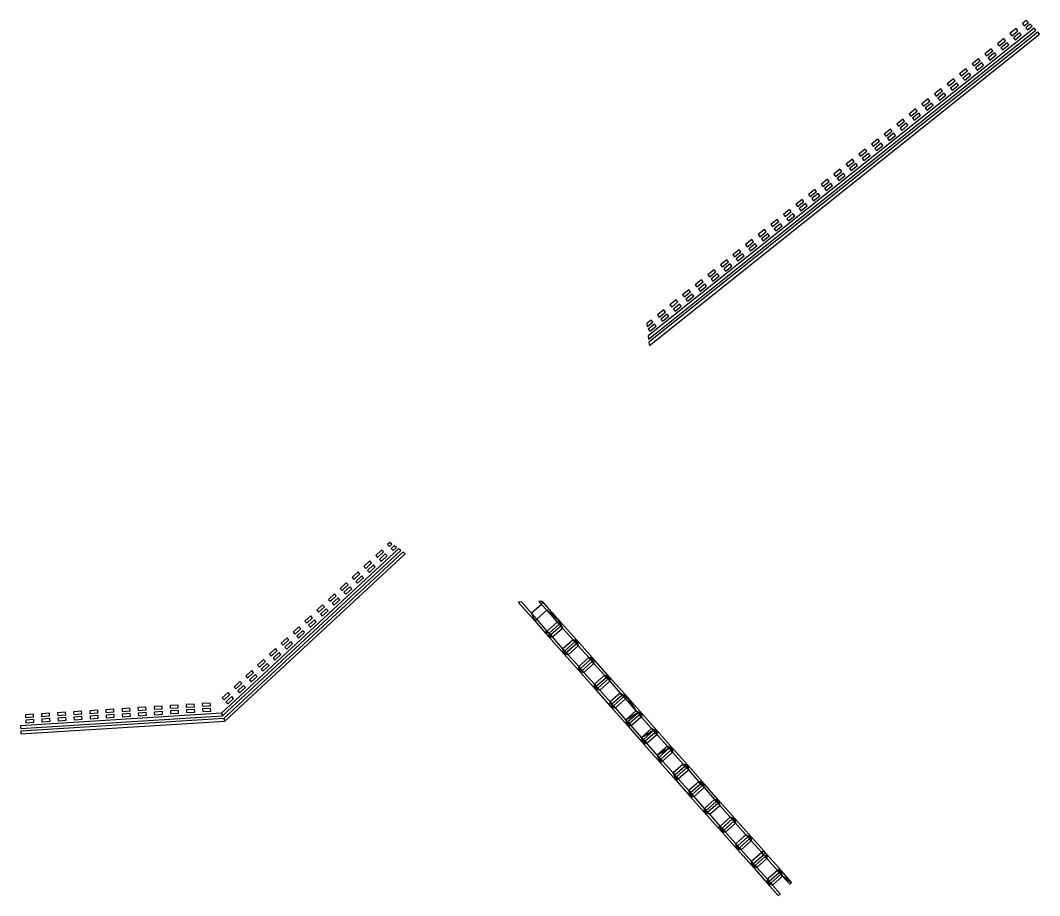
# Model space of a CAD drawing. Extents: x -9041 to 1682, y -8996 to 964.
# Drawn here: x -4030.7 to -3651.2, y -6019.1 to -5693.1 of the extents above; entities that cross this region are included whole.
import ezdxf

# ---------------------------------------------------------------- set-up
doc = ezdxf.new("R2010")
doc.units = 0

msp = doc.modelspace()

# ---------------------------------------------------------------- linework, layer by layer
at = {"layer": 'mg_to_dxf', "color": 40}
for points in [[(-3656.01, -5693.15), (-3657.51, -5694.34), (-3656.88, -5695.12), (-3655.32, -5693.88)], [(-3652.56, -5696.79), (-3653.25, -5696.06), (-3796.9, -5810.7), (-3796.77, -5811.88)], [(-3659.85, -5696.21), (-3662.2, -5698.08), (-3661.57, -5698.86), (-3659.23, -5696.99)], [(-3653.94, -5695.33), (-3654.63, -5694.6), (-3656.26, -5695.9), (-3655.63, -5696.69)], [(-3796.64, -5813.05), (-3796.5, -5814.23), (-3651.17, -5698.24), (-3651.86, -5697.52)], [(-3663.92, -5700.74), (-3664.54, -5699.95), (-3666.89, -5701.83), (-3666.26, -5702.61)], [(-3660.95, -5699.65), (-3660.32, -5700.43), (-3657.98, -5698.56), (-3658.6, -5697.77)], [(-3668.61, -5704.48), (-3669.23, -5703.7), (-3671.57, -5705.57), (-3670.95, -5706.35)], [(-3662.67, -5702.3), (-3663.29, -5701.52), (-3665.64, -5703.39), (-3665.01, -5704.17)], [(-3673.92, -5707.44), (-3676.26, -5709.31), (-3675.64, -5710.09), (-3673.3, -5708.22)], [(-3670.33, -5707.13), (-3669.7, -5707.91), (-3667.36, -5706.04), (-3667.98, -5705.26)], [(-3680.33, -5713.83), (-3677.99, -5711.96), (-3678.61, -5711.18), (-3680.95, -5713.05)], [(-3672.67, -5709), (-3675.02, -5710.87), (-3674.39, -5711.66), (-3672.05, -5709.78)], [(-3682.68, -5715.71), (-3683.3, -5714.92), (-3685.64, -5716.8), (-3685.02, -5717.58)], [(-3679.08, -5715.4), (-3676.74, -5713.53), (-3677.36, -5712.75), (-3679.71, -5714.62)], [(-3687.99, -5718.67), (-3690.33, -5720.54), (-3689.71, -5721.32), (-3687.36, -5719.45)], [(-3682.05, -5716.49), (-3684.4, -5718.36), (-3683.77, -5719.14), (-3681.43, -5717.27)], [(-3694.4, -5725.06), (-3692.05, -5723.19), (-3692.68, -5722.41), (-3695.02, -5724.28)], [(-3686.12, -5721.01), (-3686.74, -5720.23), (-3689.09, -5722.1), (-3688.46, -5722.88)], [(-3697.37, -5726.15), (-3699.71, -5728.02), (-3699.09, -5728.81), (-3696.74, -5726.93)], [(-3693.15, -5726.63), (-3690.81, -5724.75), (-3691.43, -5723.97), (-3693.78, -5725.84)], [(-3702.06, -5729.9), (-3704.4, -5731.77), (-3703.78, -5732.55), (-3701.43, -5730.68)], [(-3700.19, -5732.24), (-3700.81, -5731.46), (-3703.15, -5733.33), (-3702.53, -5734.11)], [(-3696.12, -5727.72), (-3698.47, -5729.59), (-3697.84, -5730.37), (-3695.5, -5728.5)], [(-3706.75, -5733.64), (-3709.09, -5735.51), (-3708.47, -5736.29), (-3706.12, -5734.42)], [(-3707.22, -5737.85), (-3704.88, -5735.98), (-3705.5, -5735.2), (-3707.84, -5737.07)], [(-3713.16, -5740.03), (-3710.81, -5738.16), (-3711.44, -5737.38), (-3713.78, -5739.25)], [(-3709.57, -5739.73), (-3710.19, -5738.94), (-3712.53, -5740.81), (-3711.91, -5741.6)], [(-3717.85, -5743.78), (-3715.5, -5741.9), (-3716.13, -5741.12), (-3718.47, -5742.99)], [(-3716.6, -5745.34), (-3714.25, -5743.47), (-3714.88, -5742.69), (-3717.22, -5744.56)], [(-3722.54, -5747.52), (-3720.19, -5745.65), (-3720.82, -5744.87), (-3723.16, -5746.74)], [(-3719.57, -5746.43), (-3721.91, -5748.3), (-3721.29, -5749.08), (-3718.94, -5747.21)], [(-3727.23, -5751.26), (-3724.88, -5749.39), (-3725.51, -5748.61), (-3727.85, -5750.48)], [(-3723.63, -5750.95), (-3724.26, -5750.17), (-3726.6, -5752.04), (-3725.98, -5752.82)], [(-3731.92, -5755), (-3729.57, -5753.13), (-3730.2, -5752.35), (-3732.54, -5754.22)], [(-3728.95, -5753.91), (-3731.29, -5755.79), (-3730.67, -5756.57), (-3728.32, -5754.7)], [(-3737.23, -5757.96), (-3736.61, -5758.75), (-3734.26, -5756.88), (-3734.88, -5756.09)], [(-3733.64, -5757.66), (-3735.98, -5759.53), (-3735.36, -5760.31), (-3733.01, -5758.44)], [(-3739.57, -5759.84), (-3741.92, -5761.71), (-3741.3, -5762.49), (-3738.95, -5760.62)], [(-3740.05, -5764.05), (-3737.7, -5762.18), (-3738.33, -5761.4), (-3740.67, -5763.27)], [(-3744.26, -5763.58), (-3746.61, -5765.45), (-3745.99, -5766.23), (-3743.64, -5764.36)], [(-3745.36, -5767.01), (-3744.74, -5767.79), (-3742.39, -5765.92), (-3743.02, -5765.14)], [(-3748.95, -5767.32), (-3751.3, -5769.19), (-3750.67, -5769.97), (-3748.33, -5768.1)], [(-3750.05, -5770.76), (-3749.43, -5771.54), (-3747.08, -5769.67), (-3747.71, -5768.88)], [(-3753.64, -5771.06), (-3755.99, -5772.94), (-3755.36, -5773.72), (-3753.02, -5771.85)], [(-3751.77, -5773.41), (-3752.4, -5772.63), (-3754.74, -5774.5), (-3754.12, -5775.28)], [(-3758.33, -5774.81), (-3760.68, -5776.68), (-3760.05, -5777.46), (-3757.71, -5775.59)], [(-3757.09, -5776.37), (-3759.43, -5778.24), (-3758.81, -5779.02), (-3756.46, -5777.15)], [(-3764.74, -5781.2), (-3762.4, -5779.33), (-3763.02, -5778.55), (-3765.37, -5780.42)], [(-3761.78, -5780.11), (-3764.12, -5781.98), (-3763.5, -5782.77), (-3761.15, -5780.89)], [(-3767.09, -5783.07), (-3767.71, -5782.29), (-3770.06, -5784.16), (-3769.43, -5784.94)], [(-3765.84, -5784.64), (-3766.46, -5783.85), (-3768.81, -5785.73), (-3768.19, -5786.51)], [(-3771.78, -5786.82), (-3772.4, -5786.03), (-3774.75, -5787.91), (-3774.12, -5788.69)], [(-3772.88, -5790.25), (-3770.53, -5788.38), (-3771.15, -5787.6), (-3773.5, -5789.47)], [(-3776.47, -5790.56), (-3777.09, -5789.78), (-3779.44, -5791.65), (-3778.81, -5792.43)], [(-3775.84, -5791.34), (-3778.19, -5793.21), (-3777.57, -5793.99), (-3775.22, -5792.12)], [(-3781.78, -5793.52), (-3784.13, -5795.39), (-3783.5, -5796.17), (-3781.16, -5794.3)], [(-3782.25, -5797.74), (-3779.91, -5795.86), (-3780.53, -5795.08), (-3782.88, -5796.95)], [(-3786.47, -5797.26), (-3788.82, -5799.13), (-3788.19, -5799.92), (-3785.85, -5798.04)], [(-3787.57, -5800.7), (-3786.94, -5801.48), (-3784.6, -5799.61), (-3785.22, -5798.83)], [(-3793.51, -5802.88), (-3792.88, -5803.66), (-3790.54, -5801.79), (-3791.16, -5801)], [(-3789.91, -5802.57), (-3792.26, -5804.44), (-3791.63, -5805.22), (-3789.29, -5803.35)], [(-3795.85, -5804.75), (-3797.43, -5806.01), (-3797.3, -5807.18), (-3795.23, -5805.53)], [(-3796.32, -5808.96), (-3793.98, -5807.09), (-3794.6, -5806.31), (-3796.95, -5808.18)], [(-3955.43, -5952.17), (-3889.08, -5890.62), (-3889.91, -5890.03), (-3955.85, -5951.17)], [(-3896.2, -5890.42), (-3898.4, -5892.46), (-3897.72, -5893.2), (-3895.52, -5891.15)], [(-3892.38, -5888.24), (-3893.21, -5887.64), (-3894, -5888.38), (-3893.32, -5889.11)], [(-3891.55, -5888.84), (-3892.64, -5889.85), (-3891.96, -5890.58), (-3890.73, -5889.43)], [(-3954.59, -5954.15), (-3887.42, -5891.82), (-3888.26, -5891.22), (-3955.02, -5953.14)], [(-3902.8, -5896.54), (-3902.12, -5897.28), (-3899.92, -5895.24), (-3900.6, -5894.5)], [(-3894.16, -5892.62), (-3894.84, -5891.89), (-3897.04, -5893.93), (-3896.36, -5894.66)], [(-3899.24, -5895.97), (-3901.44, -5898.01), (-3900.76, -5898.74), (-3898.56, -5896.7)], [(-3906.52, -5901.36), (-3904.32, -5899.32), (-3905, -5898.58), (-3907.2, -5900.63)], [(-3902.96, -5900.78), (-3903.64, -5900.05), (-3905.84, -5902.09), (-3905.16, -5902.82)], [(-3911.6, -5904.71), (-3910.92, -5905.44), (-3908.72, -5903.4), (-3909.4, -5902.67)], [(-3908.04, -5904.13), (-3910.23, -5906.17), (-3909.55, -5906.91), (-3907.36, -5904.86)], [(-3913.79, -5906.75), (-3915.99, -5908.79), (-3915.31, -5909.52), (-3913.11, -5907.48)], [(-3912.43, -5908.21), (-3914.63, -5910.25), (-3913.95, -5910.99), (-3911.75, -5908.95)], [(-3840.38, -5913.98), (-3844.12, -5909.76), (-3845.42, -5909.8), (-3839.18, -5916.85)], [(-3836.31, -5909.54), (-3837.61, -5909.58), (-3836.65, -5910.67)], [(-3829.92, -5916.76), (-3836.31, -5909.54), (-3836.65, -5910.67), (-3834.69, -5912.88)], [(-3918.19, -5910.83), (-3920.39, -5912.87), (-3919.71, -5913.6), (-3917.51, -5911.56)], [(-3916.83, -5912.29), (-3919.03, -5914.33), (-3918.35, -5915.07), (-3916.15, -5913.03)], [(-3836.65, -5910.67), (-3840.38, -5913.98), (-3838.43, -5916.19), (-3834.69, -5912.88)], [(-3834.69, -5912.88), (-3830.79, -5917.27), (-3829.92, -5916.76)], [(-3922.59, -5914.91), (-3924.79, -5916.95), (-3924.11, -5917.68), (-3921.91, -5915.64)], [(-3921.23, -5916.38), (-3923.43, -5918.42), (-3922.75, -5919.15), (-3920.55, -5917.11)], [(-3839.18, -5916.85), (-3838.43, -5916.19), (-3840.38, -5913.98)], [(-3838.43, -5916.19), (-3839.18, -5916.85), (-3835.27, -5921.25), (-3834.53, -5920.59)], [(-3830.79, -5917.27), (-3834.53, -5920.59), (-3833.86, -5921.33), (-3830.13, -5918.02)], [(-3829.92, -5916.76), (-3830.79, -5917.27), (-3830.13, -5918.02)], [(-3830.13, -5918.02), (-3829.5, -5918.73), (-3829.92, -5916.76)], [(-3828.84, -5919.48), (-3824.94, -5923.88), (-3823.52, -5923.97), (-3829.92, -5916.76)], [(-3829.5, -5918.73), (-3828.84, -5919.48), (-3829.92, -5916.76)], [(-3926.31, -5919.72), (-3926.99, -5918.99), (-3929.19, -5921.03), (-3928.51, -5921.76)], [(-3925.63, -5920.46), (-3927.83, -5922.5), (-3927.15, -5923.23), (-3924.95, -5921.19)], [(-3833.86, -5921.33), (-3834.53, -5920.59), (-3835.27, -5921.25)], [(-3833.86, -5921.33), (-3835.27, -5921.25), (-3833.98, -5922.71)], [(-3828.84, -5919.48), (-3829.5, -5918.73), (-3833.24, -5922.04), (-3832.57, -5922.79)], [(-3931.39, -5923.07), (-3933.59, -5925.11), (-3932.91, -5925.85), (-3930.71, -5923.81)], [(-3932.23, -5926.58), (-3931.54, -5927.31), (-3929.35, -5925.27), (-3930.03, -5924.54)], [(-3833.98, -5922.71), (-3833.24, -5922.04), (-3833.86, -5921.33)], [(-3832.57, -5922.79), (-3833.24, -5922.04), (-3833.98, -5922.71)], [(-3828.67, -5927.19), (-3832.57, -5922.79), (-3833.98, -5922.71), (-3828.34, -5929.08)], [(-3828.01, -5927.94), (-3824.27, -5924.63), (-3824.94, -5923.88), (-3828.67, -5927.19)], [(-3824.27, -5924.63), (-3823.52, -5923.97), (-3824.94, -5923.88)], [(-3823.52, -5923.97), (-3824.27, -5924.63), (-3823.64, -5925.34)], [(-3823.52, -5923.97), (-3823.64, -5925.34), (-3822.98, -5926.09)], [(-3822.98, -5926.09), (-3819.08, -5930.49), (-3817.67, -5930.57), (-3823.52, -5923.97)], [(-3937.3, -5929.93), (-3935.1, -5927.89), (-3935.78, -5927.15), (-3937.98, -5929.19)], [(-3934.42, -5928.62), (-3936.62, -5930.66), (-3935.94, -5931.39), (-3933.74, -5929.35)], [(-3828.01, -5927.94), (-3828.67, -5927.19), (-3828.34, -5929.08)], [(-3828.34, -5929.08), (-3827.38, -5928.65), (-3828.01, -5927.94)], [(-3828.34, -5929.08), (-3826.72, -5929.4), (-3827.38, -5928.65)], [(-3826.72, -5929.4), (-3822.98, -5926.09), (-3823.64, -5925.34), (-3827.38, -5928.65)], [(-3940.18, -5931.23), (-3942.38, -5933.28), (-3941.7, -5934.01), (-3939.5, -5931.97)], [(-3828.34, -5929.08), (-3822.69, -5935.44), (-3822.82, -5933.8), (-3826.72, -5929.4)], [(-3822.82, -5933.8), (-3822.15, -5934.54), (-3818.42, -5931.23), (-3819.08, -5930.49)], [(-3817.79, -5931.94), (-3821.52, -5935.25), (-3820.86, -5936), (-3817.13, -5932.69)], [(-3819.08, -5930.49), (-3818.42, -5931.23), (-3817.67, -5930.57)], [(-3817.67, -5930.57), (-3818.42, -5931.23), (-3817.79, -5931.94)], [(-3817.67, -5930.57), (-3817.79, -5931.94), (-3817.13, -5932.69)], [(-3811.17, -5937.9), (-3817.67, -5930.57), (-3817.13, -5932.69), (-3813.22, -5937.09)], [(-3943.9, -5936.05), (-3944.58, -5935.32), (-3946.78, -5937.36), (-3946.1, -5938.09)], [(-3938.82, -5932.7), (-3941.02, -5934.74), (-3940.34, -5935.47), (-3938.14, -5933.43)], [(-3822.15, -5934.54), (-3822.82, -5933.8), (-3822.69, -5935.44)], [(-3822.69, -5935.44), (-3821.52, -5935.25), (-3822.15, -5934.54)], [(-3822.69, -5935.44), (-3820.86, -5936), (-3821.52, -5935.25)], [(-3822.69, -5935.44), (-3817.05, -5941.81), (-3816.96, -5940.4), (-3820.86, -5936)], [(-3950.5, -5942.17), (-3948.3, -5940.13), (-3948.98, -5939.4), (-3951.18, -5941.44)], [(-3943.22, -5936.78), (-3945.42, -5938.82), (-3944.74, -5939.56), (-3942.54, -5937.52)], [(-3812.56, -5937.84), (-3813.22, -5937.09), (-3816.96, -5940.4), (-3816.3, -5941.15)], [(-3811.93, -5938.55), (-3815.67, -5941.86), (-3815.01, -5942.61), (-3811.27, -5939.3)], [(-3811.17, -5937.9), (-3813.22, -5937.09), (-3812.56, -5937.84)], [(-3811.17, -5937.9), (-3812.56, -5937.84), (-3811.93, -5938.55)], [(-3811.93, -5938.55), (-3811.27, -5939.3), (-3811.17, -5937.9)], [(-3811.27, -5939.3), (-3807.37, -5943.7), (-3804.67, -5945.24), (-3811.17, -5937.9)], [(-3953.38, -5943.48), (-3955.58, -5945.52), (-3954.9, -5946.25), (-3952.7, -5944.21)], [(-3949.14, -5943.64), (-3946.94, -5941.6), (-3947.62, -5940.86), (-3949.82, -5942.9)], [(-3817.05, -5941.81), (-3816.3, -5941.15), (-3816.96, -5940.4)], [(-3815.67, -5941.86), (-3816.3, -5941.15), (-3817.05, -5941.81)], [(-3815.67, -5941.86), (-3817.05, -5941.81), (-3815.01, -5942.61)], [(-3817.05, -5941.81), (-3811.19, -5948.42), (-3811.11, -5947.01), (-3815.01, -5942.61)], [(-3810.44, -5947.76), (-3806.71, -5944.44), (-3807.37, -5943.7), (-3811.11, -5947.01)], [(-3804.67, -5945.24), (-3807.37, -5943.7), (-3806.71, -5944.44)], [(-3969.01, -5948), (-3968.94, -5949), (-3965.95, -5948.81), (-3966.01, -5947.81)], [(-3959.96, -5948.43), (-3960.02, -5947.43), (-3963.02, -5947.62), (-3962.95, -5948.62)], [(-3952.02, -5944.94), (-3954.22, -5946.99), (-3953.54, -5947.72), (-3951.34, -5945.68)], [(-3811.11, -5947.01), (-3811.19, -5948.42), (-3810.56, -5949.13), (-3810.44, -5947.76)], [(-3810.56, -5949.13), (-3809.81, -5948.46), (-3810.44, -5947.76)], [(-3805.42, -5945.9), (-3806.08, -5945.15), (-3809.81, -5948.46), (-3809.15, -5949.21)], [(-3806.71, -5944.44), (-3806.08, -5945.15), (-3804.67, -5945.24)], [(-3806.08, -5945.15), (-3805.42, -5945.9), (-3804.67, -5945.24)], [(-3805.42, -5945.9), (-3801.51, -5950.3), (-3804.67, -5945.24)], [(-3799.07, -5951.55), (-3804.67, -5945.24), (-3801.51, -5950.3)], [(-3955.85, -5951.17), (-4030.74, -5955.91), (-4030.68, -5956.92), (-3955.43, -5952.17)], [(-4028.82, -5952.78), (-4025.83, -5952.6), (-4025.89, -5951.6), (-4028.89, -5951.79)], [(-4019.84, -5952.22), (-4019.9, -5951.22), (-4022.9, -5951.41), (-4022.83, -5952.41)], [(-4016.91, -5951.03), (-4016.85, -5952.03), (-4013.85, -5951.84), (-4013.92, -5950.84)], [(-4010.92, -5950.65), (-4010.86, -5951.65), (-4007.86, -5951.46), (-4007.93, -5950.46)], [(-4004.93, -5950.27), (-4004.87, -5951.27), (-4001.88, -5951.08), (-4001.94, -5950.08)], [(-3998.95, -5949.89), (-3998.88, -5950.89), (-3995.89, -5950.7), (-3995.95, -5949.7)], [(-3992.96, -5949.51), (-3992.89, -5950.51), (-3989.9, -5950.32), (-3989.96, -5949.32)], [(-3989.77, -5952.32), (-3989.84, -5951.32), (-3992.83, -5951.51), (-3992.77, -5952.51)], [(-3986.97, -5949.13), (-3986.91, -5950.13), (-3983.91, -5949.94), (-3983.98, -5948.94)], [(-3986.84, -5951.13), (-3986.78, -5952.13), (-3983.79, -5951.94), (-3983.85, -5950.94)], [(-3980.98, -5948.76), (-3980.92, -5949.75), (-3977.92, -5949.56), (-3977.99, -5948.57)], [(-3977.8, -5951.56), (-3977.86, -5950.56), (-3980.86, -5950.75), (-3980.79, -5951.75)], [(-3971.94, -5949.19), (-3972, -5948.19), (-3974.99, -5948.38), (-3974.93, -5949.37)], [(-3974.87, -5950.37), (-3974.8, -5951.37), (-3971.81, -5951.18), (-3971.87, -5950.18)], [(-3968.88, -5949.99), (-3968.82, -5950.99), (-3965.82, -5950.8), (-3965.89, -5949.8)], [(-3962.89, -5949.61), (-3962.83, -5950.61), (-3959.83, -5950.42), (-3959.9, -5949.43)], [(-3809.15, -5949.21), (-3809.81, -5948.46), (-3810.56, -5949.13)], [(-3805.25, -5953.61), (-3809.15, -5949.21), (-3810.56, -5949.13), (-3804.54, -5955.92)], [(-3801.51, -5950.3), (-3805.25, -5953.61), (-3800.85, -5951.05)], [(-3804.59, -5954.36), (-3800.85, -5951.05), (-3805.25, -5953.61)], [(-3799.07, -5951.55), (-3801.51, -5950.3), (-3800.85, -5951.05)], [(-3799.07, -5951.55), (-3800.85, -5951.05), (-3800.22, -5951.76)], [(-3800.22, -5951.76), (-3799.56, -5952.51), (-3799.07, -5951.55)], [(-3799.56, -5952.51), (-3795.66, -5956.91), (-3793.47, -5957.87), (-3799.07, -5951.55)], [(-3955.02, -5953.14), (-4030.62, -5957.92), (-4030.56, -5958.93), (-3954.59, -5954.15)], [(-4025.7, -5954.59), (-4025.77, -5953.59), (-4028.76, -5953.78), (-4028.7, -5954.78)], [(-4022.71, -5954.4), (-4019.71, -5954.21), (-4019.78, -5953.21), (-4022.77, -5953.4)], [(-4013.73, -5953.83), (-4013.79, -5952.84), (-4016.78, -5953.02), (-4016.72, -5954.02)], [(-4007.74, -5953.45), (-4007.8, -5952.46), (-4010.8, -5952.65), (-4010.73, -5953.64)], [(-4004.74, -5953.27), (-4001.75, -5953.08), (-4001.81, -5952.08), (-4004.81, -5952.27)], [(-3998.76, -5952.89), (-3995.76, -5952.7), (-3995.83, -5951.7), (-3998.82, -5951.89)], [(-3804.59, -5954.36), (-3805.25, -5953.61), (-3804.54, -5955.92)], [(-3804.54, -5955.92), (-3803.96, -5955.07), (-3804.59, -5954.36)], [(-3804.54, -5955.92), (-3803.29, -5955.82), (-3803.96, -5955.07)], [(-3800.22, -5951.76), (-3803.96, -5955.07), (-3803.29, -5955.82), (-3799.56, -5952.51)], [(-3804.54, -5955.92), (-3798.52, -5962.71), (-3799.39, -5960.22), (-3803.29, -5955.82)], [(-3795.66, -5956.91), (-3799.39, -5960.22), (-3795, -5957.65)], [(-3798.73, -5960.97), (-3795, -5957.65), (-3799.39, -5960.22)], [(-3794.37, -5958.36), (-3798.1, -5961.67), (-3797.44, -5962.42), (-3793.7, -5959.11)], [(-3793.47, -5957.87), (-3795.66, -5956.91), (-3795, -5957.65)], [(-3795, -5957.65), (-3794.37, -5958.36), (-3793.47, -5957.87)], [(-3794.37, -5958.36), (-3793.7, -5959.11), (-3793.47, -5957.87)], [(-3793.7, -5959.11), (-3789.8, -5963.51), (-3787.88, -5964.18), (-3793.47, -5957.87)], [(-3798.73, -5960.97), (-3799.39, -5960.22), (-3798.52, -5962.71)], [(-3798.52, -5962.71), (-3798.1, -5961.67), (-3798.73, -5960.97)], [(-3798.52, -5962.71), (-3797.44, -5962.42), (-3798.1, -5961.67)], [(-3798.52, -5962.71), (-3792.5, -5969.5), (-3793.54, -5966.82), (-3797.44, -5962.42)], [(-3789.8, -5963.51), (-3793.54, -5966.82), (-3789.14, -5964.26)], [(-3792.88, -5967.57), (-3789.14, -5964.26), (-3793.54, -5966.82)], [(-3792.88, -5967.57), (-3793.54, -5966.82), (-3792.5, -5969.5)], [(-3788.51, -5964.97), (-3792.25, -5968.28), (-3791.58, -5969.03), (-3787.85, -5965.72)], [(-3787.88, -5964.18), (-3789.8, -5963.51), (-3789.14, -5964.26)], [(-3789.14, -5964.26), (-3788.51, -5964.97), (-3787.88, -5964.18)], [(-3788.51, -5964.97), (-3787.85, -5965.72), (-3787.88, -5964.18)], [(-3787.85, -5965.72), (-3783.95, -5970.12), (-3782.28, -5970.49), (-3787.88, -5964.18)], [(-3792.5, -5969.5), (-3792.25, -5968.28), (-3792.88, -5967.57)], [(-3792.5, -5969.5), (-3791.58, -5969.03), (-3792.25, -5968.28)], [(-3792.5, -5969.5), (-3786.48, -5976.3), (-3787.68, -5973.43), (-3791.58, -5969.03)], [(-3783.95, -5970.12), (-3787.68, -5973.43), (-3787.02, -5974.18), (-3783.28, -5970.87)], [(-3782.28, -5970.49), (-3783.95, -5970.12), (-3783.28, -5970.87)], [(-3783.28, -5970.87), (-3782.66, -5971.57), (-3782.28, -5970.49)], [(-3782.66, -5971.57), (-3781.99, -5972.32), (-3782.28, -5970.49)], [(-3781.99, -5972.32), (-3778.09, -5976.72), (-3776.68, -5976.81), (-3782.28, -5970.49)], [(-3787.02, -5974.18), (-3787.68, -5973.43), (-3786.48, -5976.3)], [(-3786.48, -5976.3), (-3786.39, -5974.89), (-3787.02, -5974.18)], [(-3782.66, -5971.57), (-3786.39, -5974.89), (-3785.73, -5975.63), (-3781.99, -5972.32)], [(-3786.48, -5976.3), (-3785.73, -5975.63), (-3786.39, -5974.89)], [(-3781.83, -5980.03), (-3785.73, -5975.63), (-3786.48, -5976.3), (-3781.27, -5982.17)], [(-3781.17, -5980.78), (-3777.43, -5977.47), (-3778.09, -5976.72), (-3781.83, -5980.03)], [(-3776.8, -5978.18), (-3780.54, -5981.49), (-3779.87, -5982.24), (-3776.14, -5978.93)], [(-3778.09, -5976.72), (-3777.43, -5977.47), (-3776.68, -5976.81)], [(-3776.68, -5976.81), (-3777.43, -5977.47), (-3776.8, -5978.18)], [(-3776.8, -5978.18), (-3776.14, -5978.93), (-3776.68, -5976.81)], [(-3776.14, -5978.93), (-3772.24, -5983.33), (-3770.83, -5983.41), (-3776.68, -5976.81)], [(-3781.17, -5980.78), (-3781.83, -5980.03), (-3781.27, -5982.17)], [(-3781.27, -5982.17), (-3780.54, -5981.49), (-3781.17, -5980.78)], [(-3781.27, -5982.17), (-3779.87, -5982.24), (-3780.54, -5981.49)], [(-3781.27, -5982.17), (-3776.07, -5988.04), (-3775.97, -5986.64), (-3779.87, -5982.24)], [(-3775.31, -5987.39), (-3771.57, -5984.08), (-3772.24, -5983.33), (-3775.97, -5986.64)], [(-3770.95, -5984.78), (-3774.68, -5988.1), (-3774.02, -5988.84), (-3770.28, -5985.53)], [(-3771.57, -5984.08), (-3770.83, -5983.41), (-3772.24, -5983.33)], [(-3770.83, -5983.41), (-3771.57, -5984.08), (-3770.95, -5984.78)], [(-3770.83, -5983.41), (-3770.95, -5984.78), (-3770.28, -5985.53)], [(-3764.66, -5990.37), (-3770.83, -5983.41), (-3770.28, -5985.53), (-3766.38, -5989.93)], [(-3775.31, -5987.39), (-3775.97, -5986.64), (-3776.07, -5988.04)], [(-3774.68, -5988.1), (-3775.31, -5987.39), (-3776.07, -5988.04)], [(-3776.07, -5988.04), (-3770.87, -5993.91), (-3770.12, -5993.24), (-3774.02, -5988.84)], [(-3776.07, -5988.04), (-3774.02, -5988.84), (-3774.68, -5988.1)], [(-3770.12, -5993.24), (-3770.87, -5993.91), (-3769.57, -5995.36)], [(-3766.38, -5989.93), (-3770.12, -5993.24), (-3769.45, -5993.99), (-3765.72, -5990.68)], [(-3769.57, -5995.36), (-3769.45, -5993.99), (-3770.12, -5993.24)], [(-3764.43, -5992.14), (-3765.09, -5991.39), (-3768.83, -5994.7), (-3768.16, -5995.45)], [(-3764.66, -5990.37), (-3766.38, -5989.93), (-3765.72, -5990.68)], [(-3765.72, -5990.68), (-3765.09, -5991.39), (-3764.66, -5990.37)], [(-3765.09, -5991.39), (-3764.43, -5992.14), (-3764.66, -5990.37)], [(-3764.43, -5992.14), (-3760.53, -5996.54), (-3758.49, -5997.33), (-3764.66, -5990.37)], [(-3769.57, -5995.36), (-3768.83, -5994.7), (-3769.45, -5993.99)], [(-3768.16, -5995.45), (-3768.83, -5994.7), (-3769.57, -5995.36)], [(-3764.26, -5999.85), (-3768.16, -5995.45), (-3769.57, -5995.36), (-3763.93, -6001.73)], [(-3763.6, -6000.6), (-3759.86, -5997.29), (-3760.53, -5996.54), (-3764.26, -5999.85)], [(-3760.53, -5996.54), (-3759.86, -5997.29), (-3758.49, -5997.33)], [(-3763.6, -6000.6), (-3764.26, -5999.85), (-3763.93, -6001.73)], [(-3762.97, -6001.31), (-3763.6, -6000.6), (-3763.93, -6001.73)], [(-3762.31, -6002.05), (-3758.57, -5998.74), (-3759.24, -5997.99), (-3762.97, -6001.31)], [(-3759.86, -5997.29), (-3759.24, -5997.99), (-3758.49, -5997.33)], [(-3758.49, -5997.33), (-3759.24, -5997.99), (-3758.57, -5998.74)], [(-3758.57, -5998.74), (-3754.67, -6003.14), (-3753.92, -6002.48), (-3758.49, -5997.33)], [(-3762.31, -6002.05), (-3762.97, -6001.31), (-3763.93, -6001.73)], [(-3763.93, -6001.73), (-3758.28, -6008.1), (-3758.41, -6006.45), (-3762.31, -6002.05)], [(-3754.67, -6003.14), (-3758.41, -6006.45), (-3757.74, -6007.2), (-3754.01, -6003.89)], [(-3756.45, -6008.66), (-3752.72, -6005.35), (-3753.38, -6004.6), (-3757.12, -6007.91)], [(-3754.01, -6003.89), (-3753.26, -6003.23), (-3753.92, -6002.48), (-3754.67, -6003.14)], [(-3752.63, -6003.94), (-3753.26, -6003.23), (-3754.01, -6003.89), (-3753.38, -6004.6)], [(-3753.38, -6004.6), (-3752.72, -6005.35), (-3752.63, -6003.94)], [(-3748.07, -6009.08), (-3752.63, -6003.94), (-3752.72, -6005.35), (-3748.82, -6009.75)], [(-3757.74, -6007.2), (-3758.41, -6006.45), (-3758.28, -6008.1)], [(-3757.12, -6007.91), (-3757.74, -6007.2), (-3758.28, -6008.1)], [(-3756.45, -6008.66), (-3757.12, -6007.91), (-3758.28, -6008.1)], [(-3758.28, -6008.1), (-3752.64, -6014.47), (-3752.55, -6013.06), (-3756.45, -6008.66)], [(-3751.89, -6013.81), (-3748.15, -6010.5), (-3748.82, -6009.75), (-3752.55, -6013.06)], [(-3747.52, -6011.21), (-3751.26, -6014.52), (-3750.6, -6015.26), (-3746.86, -6011.95)], [(-3748.07, -6009.08), (-3748.82, -6009.75), (-3748.15, -6010.5)], [(-3748.07, -6009.08), (-3748.15, -6010.5), (-3747.52, -6011.21)], [(-3746.86, -6011.95), (-3743.51, -6014.22), (-3748.07, -6009.08)], [(-3748.07, -6009.08), (-3747.52, -6011.21), (-3746.86, -6011.95)], [(-3746.86, -6011.95), (-3744.23, -6014.92), (-3743.51, -6014.22)], [(-3752.64, -6014.47), (-3751.89, -6013.81), (-3752.55, -6013.06)], [(-3752.64, -6014.47), (-3751.26, -6014.52), (-3751.89, -6013.81)], [(-3752.64, -6014.47), (-3748.5, -6019.14), (-3747.78, -6018.44), (-3750.6, -6015.26)], [(-3750.6, -6015.26), (-3751.26, -6014.52), (-3752.64, -6014.47)]]:
    msp.add_3dface(points, dxfattribs=at)

doc.saveas('drawing.dxf')
